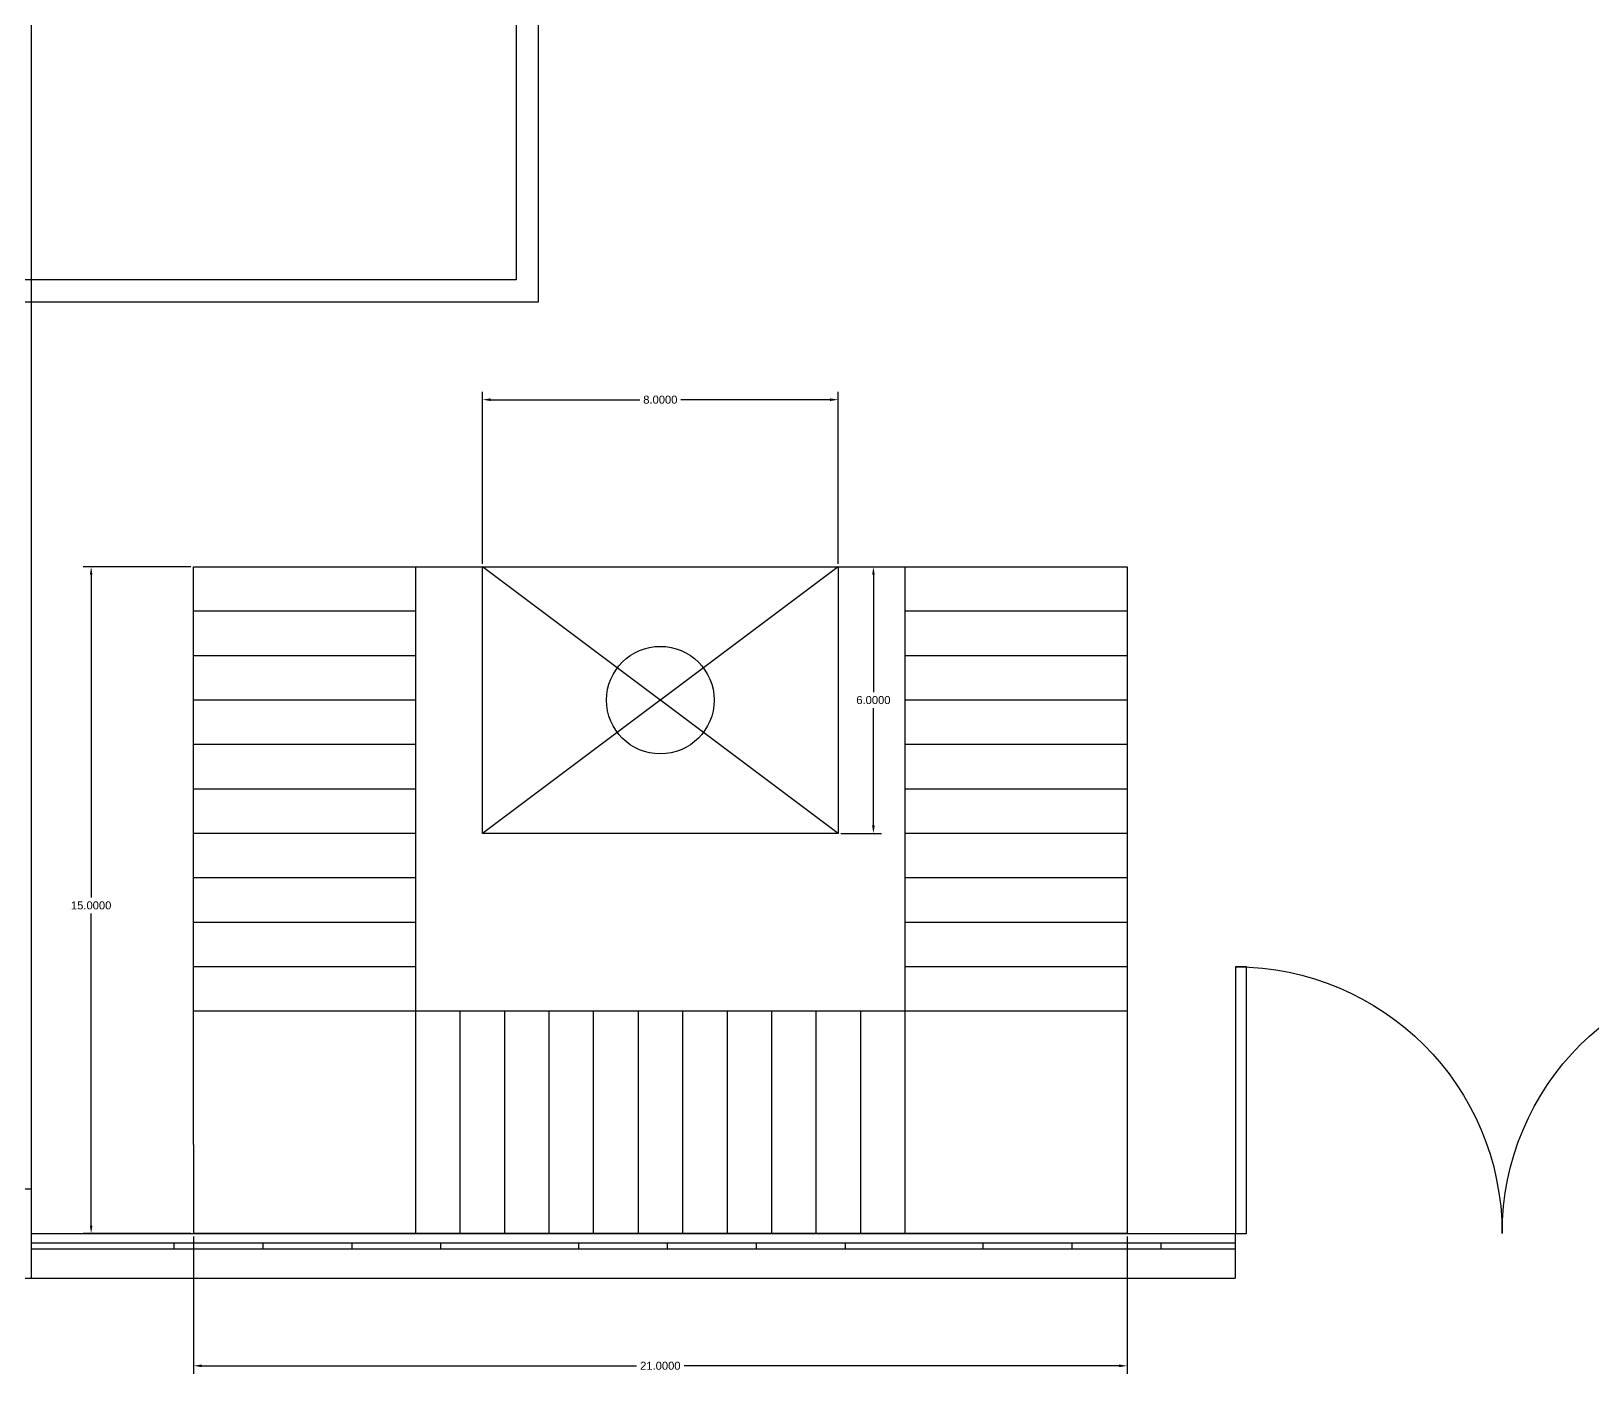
# Model space of a CAD drawing. Header units: feet. Extents: x 200 to 992, y 45 to 257.
# Drawn here: x 326.31 to 361.43, y 85.74 to 115.94 of the extents above; entities that cross this region are included whole.
import ezdxf

# ---------------------------------------------------------------- set-up
doc = ezdxf.new("R2010")
doc.units = ezdxf.units.FT
doc.header["$MEASUREMENT"] = 0
for name, color, linetype in [('1-AB', 7, 'Continuous'), ('beampillar', 80, 'Continuous'), ('inner walls', 1, 'Continuous'), ('prep side', 220, 'Continuous'), ('wall', 24, 'Continuous'), ('windows', 241, 'Continuous')]:
    doc.layers.add(name, color=color, linetype=linetype)
doc.styles.get("Standard").update_dxf_attribs({"font": 'arial.ttf'})
doc.dimstyles.get("Standard").update_dxf_attribs({"dimtxt": 0.18, "dimasz": 0.18, "dimexe": 0.18, "dimexo": 0.0625, "dimgap": 0.09, "dimtad": 0, "dimtih": 1, "dimtoh": 1, "dimdec": 4, "dimzin": 0, "dimdsep": 46, "dimtxsty": 'Standard', "dimcen": 0.09, "dimadec": 0, "dimazin": 0, "dimtfac": 1, "dimtdec": 4, "dimtofl": 0, "dimtmove": 0, "dimatfit": 3, "dimfxl": 1, "dimtolj": 1, "dimtzin": 0, "dimarcsym": 0})

# ---------------------------------------------------------------- blocks, each defined once
blk = doc.blocks.new('lifthumans')
for p, q in [((489.131, 123.818), (489.131, 144.818)), ((489.131, 144.818), (504.131, 144.818)), ((490.131, 144.818), (490.131, 139.818)), ((491.131, 144.818), (491.131, 139.818)), ((492.131, 144.818), (492.131, 139.818)), ((493.131, 144.818), (493.131, 139.818)), ((494.131, 144.818), (494.131, 139.818)), ((495.131, 144.818), (495.131, 139.818)), ((496.131, 144.818), (496.131, 139.818)), ((497.131, 144.818), (497.131, 139.818)), ((498.131, 144.818), (498.131, 139.818)), ((499.131, 144.818), (499.131, 123.818)), ((499.131, 144.818), (499.131, 139.818)), ((504.131, 144.818), (504.131, 123.818)), ((489.131, 139.818), (499.131, 139.818)), ((499.131, 139.818), (504.131, 139.818)), ((499.131, 138.818), (504.131, 138.818)), ((489.131, 130.318), (489.131, 138.318)), ((495.131, 138.318), (489.131, 130.318)), ((489.131, 138.318), (495.131, 130.318)), ((489.131, 138.318), (495.131, 138.318)), ((495.131, 138.318), (495.131, 130.318)), ((499.131, 137.818), (504.131, 137.818)), ((499.131, 136.818), (504.131, 136.818)), ((499.131, 135.818), (504.131, 135.818)), ((499.131, 134.818), (504.131, 134.818)), ((499.131, 133.818), (504.131, 133.818)), ((504.131, 132.818), (499.131, 132.818)), ((504.131, 131.818), (499.131, 131.818)), ((504.131, 130.818), (499.131, 130.818)), ((495.131, 130.318), (489.131, 130.318)), ((489.131, 130.047), (489.131, 130.047)), ((504.131, 129.818), (499.131, 129.818)), ((499.131, 128.818), (489.131, 128.818)), ((490.131, 128.818), (490.131, 123.818)), ((491.131, 128.818), (491.131, 123.818)), ((492.131, 128.818), (492.131, 123.818)), ((493.131, 128.818), (493.131, 123.818)), ((494.131, 128.818), (494.131, 123.818)), ((495.131, 128.818), (495.131, 123.818)), ((496.131, 128.818), (496.131, 123.818)), ((497.131, 128.818), (497.131, 123.818)), ((498.131, 128.818), (498.131, 123.818)), ((499.131, 128.818), (499.131, 123.818)), ((504.131, 128.818), (499.131, 128.818)), ((502.131, 123.818), (489.131, 123.818)), ((502.131, 123.818), (504.131, 123.818))]:
    blk.add_line(p, q)
blk.add_circle((492.131, 134.318), 1.21)
blk = doc.blocks.new('12door')
at = {"layer": 'prep side'}
for points in [[(3437.495, 2668.251), (3437.495, 2662.251), (3437.245, 2662.251), (3437.245, 2668.251)], [(3448.995, 2662.251), (3448.995, 2668.251), (3449.245, 2668.251), (3449.245, 2662.251)]]:
    blk.add_lwpolyline(points, close=True, dxfattribs=at)
for centre, start, end in [((3437.245, 2668.251), 270, 360), ((3449.245, 2668.251), 180, 270)]:
    blk.add_arc(centre, 6, start, end, dxfattribs=at)
blk = doc.blocks.new('*D2159')
at = {"layer": '1-AB', "color": 0, "linetype": 'ByBlock', "lineweight": -2, "transparency": 16777216}
for p, q in [((336.46, 103.953), (336.46, 107.829)), ((336.64, 107.649), (339.997, 107.649)), ((344.28, 107.649), (340.924, 107.649)), ((344.46, 103.953), (344.46, 107.829))]:
    blk.add_line(p, q, dxfattribs=at)
at = {"layer": '1-AB', "color": 0, "linetype": 'ByBlock', "transparency": 16777216}
for points in [[(336.64, 107.679), (336.64, 107.619), (336.46, 107.649)], [(344.28, 107.679), (344.28, 107.619), (344.46, 107.649)]]:
    blk.add_solid(points, dxfattribs=at)
at = {"layer": 'Defpoints', "color": 0, "linetype": 'ByBlock', "transparency": 16777216}
for p in [(344.46, 107.649), (336.46, 103.891), (344.46, 103.891)]:
    blk.add_point(p, dxfattribs=at)
at = {"layer": '1-AB', "color": 0, "linetype": 'ByBlock', "transparency": 16777216, "insert": (340.46, 107.649), "char_height": 0.18, "attachment_point": 5}
blk.add_mtext('\\A1;8.0000', dxfattribs=at)
blk = doc.blocks.new('*D2160')
at = {"layer": '1-AB', "color": 0, "linetype": 'ByBlock', "lineweight": -2, "transparency": 16777216}
for p, q in [((344.278, 103.891), (345.433, 103.891)), ((345.253, 103.711), (345.253, 101.073)), ((345.253, 98.071), (345.253, 100.709)), ((344.523, 97.891), (345.433, 97.891))]:
    blk.add_line(p, q, dxfattribs=at)
at = {"layer": '1-AB', "color": 0, "linetype": 'ByBlock', "transparency": 16777216}
for points in [[(345.223, 103.711), (345.283, 103.711), (345.253, 103.891)], [(345.223, 98.071), (345.283, 98.071), (345.253, 97.891)]]:
    blk.add_solid(points, dxfattribs=at)
at = {"layer": 'Defpoints', "color": 0, "linetype": 'ByBlock', "transparency": 16777216}
for p in [(344.215, 103.891), (344.46, 97.891), (345.253, 97.891)]:
    blk.add_point(p, dxfattribs=at)
at = {"layer": '1-AB', "color": 0, "linetype": 'ByBlock', "transparency": 16777216, "insert": (345.253, 100.891), "char_height": 0.18, "attachment_point": 5}
blk.add_mtext('\\A1;6.0000', dxfattribs=at)
blk = doc.blocks.new('*D2161')
at = {"layer": '1-AB', "color": 0, "linetype": 'ByBlock', "lineweight": -2, "transparency": 16777216}
for p, q in [((329.898, 103.891), (327.476, 103.891)), ((327.656, 103.711), (327.656, 96.454)), ((327.656, 89.071), (327.656, 96.09)), ((329.898, 88.891), (327.476, 88.891))]:
    blk.add_line(p, q, dxfattribs=at)
at = {"layer": '1-AB', "color": 0, "linetype": 'ByBlock', "transparency": 16777216}
for points in [[(327.626, 103.711), (327.686, 103.711), (327.656, 103.891)], [(327.626, 89.071), (327.686, 89.071), (327.656, 88.891)]]:
    blk.add_solid(points, dxfattribs=at)
at = {"layer": 'Defpoints', "color": 0, "linetype": 'ByBlock', "transparency": 16777216}
for p in [(329.96, 103.891), (327.656, 88.891), (329.96, 88.891)]:
    blk.add_point(p, dxfattribs=at)
at = {"layer": '1-AB', "color": 0, "linetype": 'ByBlock', "transparency": 16777216, "insert": (327.656, 96.272), "char_height": 0.18, "attachment_point": 5}
blk.add_mtext('\\A1;15.0000', dxfattribs=at)
blk = doc.blocks.new('*D2162')
at = {"layer": '1-AB', "color": 0, "linetype": 'ByBlock', "lineweight": -2, "transparency": 16777216}
for p, q in [((329.96, 88.828), (329.96, 85.736)), ((350.96, 88.828), (350.96, 85.736)), ((330.14, 85.916), (339.925, 85.916)), ((350.78, 85.916), (340.995, 85.916))]:
    blk.add_line(p, q, dxfattribs=at)
at = {"layer": '1-AB', "color": 0, "linetype": 'ByBlock', "transparency": 16777216}
for points in [[(330.14, 85.946), (330.14, 85.886), (329.96, 85.916)], [(350.78, 85.946), (350.78, 85.886), (350.96, 85.916)]]:
    blk.add_solid(points, dxfattribs=at)
at = {"layer": 'Defpoints', "color": 0, "linetype": 'ByBlock', "transparency": 16777216}
for p in [(329.96, 88.891), (350.96, 88.891), (350.96, 85.916)]:
    blk.add_point(p, dxfattribs=at)
at = {"layer": '1-AB', "color": 0, "linetype": 'ByBlock', "transparency": 16777216, "insert": (340.46, 85.916), "char_height": 0.18, "attachment_point": 5}
blk.add_mtext('\\A1;21.0000', dxfattribs=at)

msp = doc.modelspace()

# ---------------------------------------------------------------- linework, layer by layer
at = {"layer": 'beampillar', "linetype": 'ByBlock'}
for p, q in [((326.3173, 89.8907), (326.3173, 254.41766)), ((199.8173, 87.8907), (353.39425, 87.8907))]:
    msp.add_line(p, q, dxfattribs=at)
msp.add_lwpolyline([(324.3173, 87.8907), (326.3173, 87.8907), (326.3173, 89.8907), (324.3173, 89.8907)], close=True, dxfattribs=at)
at = {"layer": 'inner walls', "linetype": 'ByBlock'}
for points in [[(294.82086, 158.69458), (337.7133, 158.69458), (337.7133, 109.84534), (294.82086, 109.84534)], [(295.32086, 158.19458), (337.2133, 158.19458), (337.2133, 110.34534), (295.32086, 110.34534)]]:
    msp.add_lwpolyline(points, close=True, dxfattribs=at)
at = {"layer": 'prep side', "linetype": 'ByBlock'}
msp.add_line((353.39425, 88.8907), (353.39425, 87.8853), dxfattribs=at)
at = {"layer": 'wall', "linetype": 'ByBlock'}
for p, q in [((326.3173, 88.8907), (353.64425, 88.8907)), ((199.8173, 87.8907), (353.39425, 87.8907))]:
    msp.add_line(p, q, dxfattribs=at)
at = {"layer": 'windows', "linetype": 'ByBlock'}
for p, q in [((326.3173, 88.6807), (353.39425, 88.6807)), ((326.3173, 88.5507), (353.39425, 88.5507)), ((329.5173, 88.6807), (329.5173, 88.5507)), ((331.5173, 88.6807), (331.5173, 88.5507)), ((333.5173, 88.6807), (333.5173, 88.5507)), ((335.5173, 88.6807), (335.5173, 88.5507)), ((338.6173, 88.6807), (338.6173, 88.5507)), ((340.6173, 88.6807), (340.6173, 88.5507)), ((342.6173, 88.6807), (342.6173, 88.5507)), ((344.6173, 88.6807), (344.6173, 88.5507)), ((344.6173, 88.6807), (344.6173, 88.5507)), ((344.6173, 88.6807), (344.6173, 88.5507)), ((347.7173, 88.6807), (347.7173, 88.5507)), ((349.7173, 88.6807), (349.7173, 88.5507)), ((351.7173, 88.6807), (351.7173, 88.5507))]:
    msp.add_line(p, q, dxfattribs=at)

# ---------------------------------------------------------------- block references
at = {"rotation": 270}
msp.add_blockref('lifthumans', (206.14187, 593.02146), dxfattribs=at)
at = {"layer": 'windows', "xscale": -1, "rotation": 180}
msp.add_blockref('12door', (-3083.85057, 2757.14172), dxfattribs=at)

# ---------------------------------------------------------------- dimensions: what is measured, and where the dimension line sits
at = {"layer": '1-AB', "linetype": 'ByBlock'}
for base, p1, p2, picture, middle in [((344.46015, 107.64915), (336.46015, 103.8907), (344.46015, 103.8907), '*D2159', (340.46015, 107.64915)), ((350.96015, 85.9165), (329.96015, 88.8907), (350.96015, 88.8907), '*D2162', (340.46015, 85.9165))]:
    dim = msp.add_linear_dim(base=base, p1=p1, p2=p2, dimstyle='Standard', dxfattribs=at)
    dim.commit()
    dim.dimension.update_dxf_attribs({"geometry": picture, "text_midpoint": middle})
dim = msp.add_linear_dim(base=(327.6565, 88.8907), p1=(329.96015, 103.8907), p2=(329.96015, 88.8907), angle=90, dimstyle='Standard', dxfattribs=at)
dim.commit()
dim.dimension.update_dxf_attribs({"geometry": '*D2161', "text_midpoint": (327.6565, 96.27202), "dimtype": 160})
dim = msp.add_linear_dim(base=(345.25251, 97.8907), p1=(344.21534, 103.8907), p2=(344.46015, 97.8907), angle=90, dimstyle='Standard', dxfattribs=at)
dim.commit()
dim.dimension.update_dxf_attribs({"geometry": '*D2160', "text_midpoint": (345.25251, 100.8907)})

doc.saveas('drawing.dxf')
